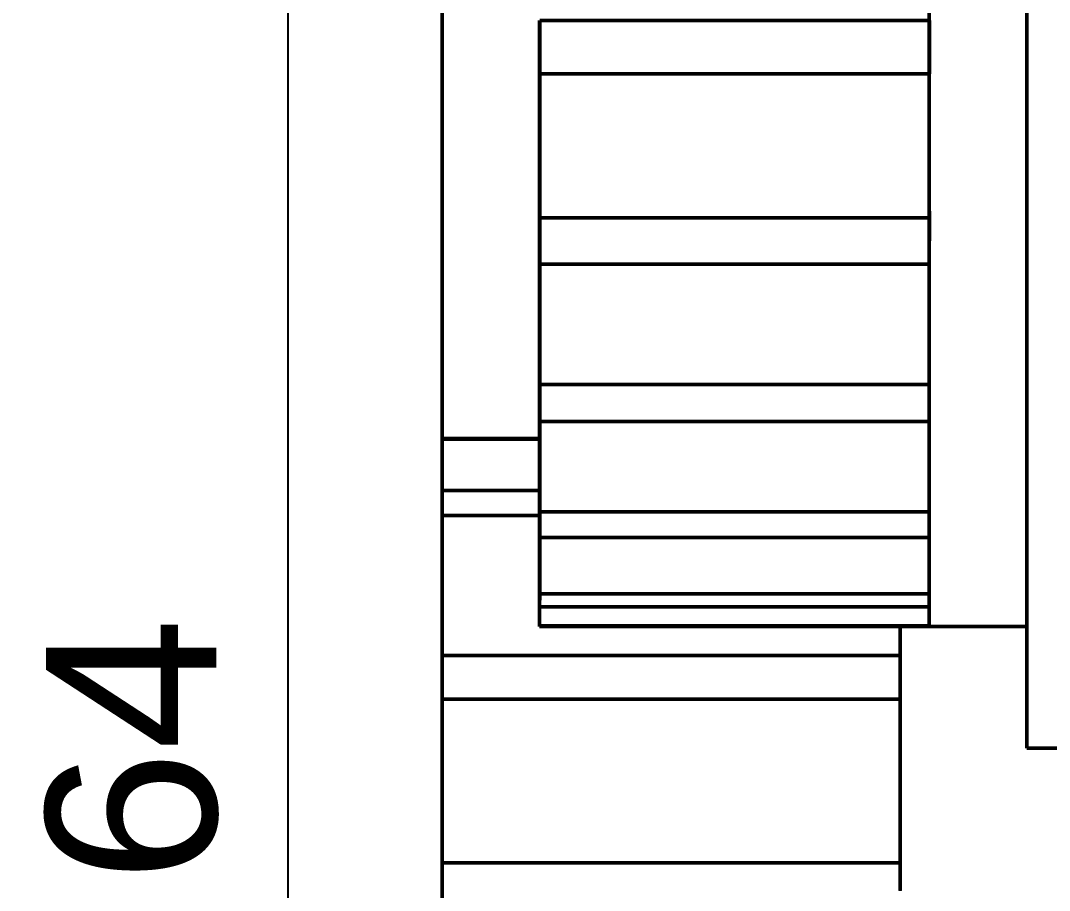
# Model space of a CAD drawing. Header units: millimetres. Extents: x 0 to 420, y 0 to 297.
# Drawn here: x 101.91 to 123.04, y 90.28 to 108.15 of the extents above; entities that cross this region are included whole.
import ezdxf

# ---------------------------------------------------------------- set-up
doc = ezdxf.new("R2010")
doc.units = ezdxf.units.MM
doc.header["$LTSCALE"] = 0.75
doc.layers.add('FD_Dimensions', color=7, linetype='Continuous', lineweight=25)
doc.layers.add('Visible', color=7, linetype='Continuous', lineweight=50)
doc.styles.get("Standard").update_dxf_attribs({"font": 'arial.ttf'})
doc.dimstyles.new('Dim-ISO-25', dxfattribs={"dimtxt": 3.5, "dimasz": 3.5, "dimexe": 2.1, "dimexo": 2.1, "dimgap": 1.4, "dimtad": 1, "dimzin": 12, "dimdsep": 46, "dimtxsty": 'Standard', "dimcen": 0, "dimazin": 3, "dimtp": 0.1, "dimtm": 0.1, "dimtfac": 0.714286, "dimtmove": 0, "dimatfit": 3, "dimfxl": 1, "dimtzin": 12, "dimarcsym": 0})

# ---------------------------------------------------------------- blocks, each defined once
blk = doc.blocks.new('*D27')
at = {"layer": 'Defpoints', "color": 0, "transparency": 16777216}
for p in [(110.57166, 135.406763), (107.397201, 44.123814), (110.57166, 44.123814)]:
    blk.add_point(p, dxfattribs=at)
at = {"layer": 'FD_Dimensions', "color": 0, "lineweight": -2, "transparency": 16777216}
for p, q in [((108.47166, 135.406763), (105.297201, 135.406763)), ((107.397201, 131.906763), (107.397201, 47.623814)), ((108.47166, 44.123814), (105.297201, 44.123814))]:
    blk.add_line(p, q, dxfattribs=at)
at = {"layer": 'FD_Dimensions', "color": 0, "transparency": 16777216}
for points in [[(106.813867, 131.906763), (107.980534, 131.906763), (107.397201, 135.406763)], [(106.813867, 47.623814), (107.980534, 47.623814), (107.397201, 44.123814)]]:
    blk.add_solid(points, dxfattribs=at)
at = {"layer": 'FD_Dimensions', "color": 0, "transparency": 16777216, "insert": (104.210195, 89.765289), "char_height": 3.5, "attachment_point": 5, "rotation": 90}
blk.add_mtext('45.64', dxfattribs=at)

msp = doc.modelspace()

# ---------------------------------------------------------------- linework, layer by layer
at = {"layer": 'Visible', "extrusion": (0, 2.966e-13, -1)}
for p, q in [((122.57, 140.207), (122.57, 93.207)), ((120.57, 137.707), (120.57, 95.707)), ((122.57, 137.707), (122.57, 95.707)), ((110.572, 135.407), (110.572, 44.124)), ((112.569, 107.051), (112.569, 108.147)), ((112.572, 107.051), (112.572, 108.147)), ((112.572, 108.147), (120.572, 108.147)), ((120.572, 107.051), (120.572, 108.147)), ((112.569, 107.734), (112.569, 107.345)), ((112.571, 107.734), (112.571, 107.345)), ((112.569, 107.63), (112.569, 107.457)), ((112.571, 107.63), (112.571, 107.457)), ((112.569, 107.109), (112.569, 107.345)), ((112.571, 107.109), (112.571, 107.345)), ((112.569, 107.109), (112.569, 105.997)), ((112.571, 107.109), (112.571, 105.997)), ((112.569, 107.051), (112.569, 107.051)), ((112.572, 107.051), (120.572, 107.051)), ((120.571, 105.997), (120.571, 107.051)), ((112.569, 105.997), (112.569, 105.792)), ((112.571, 105.997), (112.571, 105.792)), ((120.571, 105.997), (120.571, 105.792)), ((112.569, 104.451), (112.569, 104.206)), ((112.571, 104.451), (112.571, 104.206)), ((112.569, 104.24), (112.569, 104.002)), ((112.569, 104.009), (112.569, 104.206)), ((112.571, 104.24), (112.571, 104.002)), ((112.571, 104.009), (112.571, 104.206)), ((112.569, 103.143), (112.569, 104.095)), ((112.569, 104.009), (112.569, 102.877)), ((112.571, 103.143), (112.571, 104.095)), ((112.571, 104.009), (112.571, 102.877)), ((112.571, 104.095), (120.572, 104.095)), ((120.571, 103.143), (120.572, 104.095)), ((112.569, 103.143), (112.569, 103.143)), ((112.571, 103.143), (120.571, 103.143)), ((120.571, 102.877), (120.571, 103.143)), ((112.569, 102.877), (112.569, 102.612)), ((112.571, 102.877), (112.571, 102.612)), ((120.571, 102.877), (120.571, 102.612)), ((112.569, 101.823), (112.569, 101.475)), ((112.571, 101.823), (112.571, 101.475)), ((112.569, 101.546), (112.569, 101.694)), ((112.571, 101.546), (112.571, 101.694)), ((112.569, 101.546), (112.569, 100.449)), ((112.569, 101.475), (112.569, 101.184)), ((112.571, 101.546), (112.571, 100.449)), ((112.571, 101.475), (112.571, 101.184)), ((112.569, 99.916), (112.569, 100.675)), ((112.571, 99.916), (112.571, 100.675)), ((112.571, 100.675), (120.571, 100.675)), ((120.571, 99.916), (120.571, 100.675)), ((112.569, 100.449), (112.569, 100.138)), ((112.571, 100.449), (112.571, 100.138)), ((112.569, 99.916), (112.569, 99.916)), ((112.57, 99.983), (112.57, 99.474)), ((112.57, 99.843), (112.57, 99.935)), ((112.571, 99.983), (112.571, 99.474)), ((112.571, 99.843), (112.571, 99.935)), ((112.571, 99.916), (120.571, 99.916)), ((112.57, 99.843), (112.57, 98.837)), ((112.571, 99.843), (112.571, 98.837)), ((112.569, 99.565), (110.572, 99.565)), ((112.57, 99.552), (110.572, 99.552)), ((112.57, 99.474), (112.57, 99.464)), ((112.571, 99.474), (112.571, 99.145)), ((112.57, 99.022), (112.57, 98.417)), ((112.57, 99.022), (112.57, 98.337)), ((112.57, 98.985), (112.57, 99.017)), ((112.57, 98.985), (112.57, 99.017)), ((112.57, 98.985), (112.57, 98.121)), ((112.57, 98.985), (112.57, 98.121)), ((112.57, 98.837), (112.57, 98.5)), ((112.571, 98.837), (112.571, 98.495)), ((112.57, 98.5), (110.572, 98.5)), ((112.57, 98.337), (112.57, 97.986)), ((112.57, 98.121), (112.57, 97.766)), ((112.57, 98.121), (112.57, 97.766)), ((112.571, 97.53), (112.571, 98.058)), ((112.571, 98.058), (120.571, 98.058)), ((120.571, 97.53), (120.571, 98.058)), ((112.57, 97.981), (110.572, 97.981)), ((112.571, 97.53), (120.571, 97.53)), ((112.57, 96.106), (112.571, 96.377)), ((112.571, 96.377), (120.571, 96.377)), ((120.57, 96.106), (120.571, 96.377)), ((112.57, 96.106), (120.57, 96.106)), ((112.57, 95.707), (112.57, 95.716)), ((112.57, 95.716), (120.57, 95.716)), ((112.57, 95.707), (120.57, 95.707)), ((119.97, 95.631), (119.97, 95.707)), ((120.57, 95.707), (120.57, 95.716)), ((122.57, 95.707), (120.57, 95.707)), ((119.97, 95.109), (119.97, 95.631)), ((119.97, 95.109), (110.572, 95.109)), ((119.97, 95.108), (110.572, 95.108)), ((119.97, 95.108), (119.97, 94.209)), ((119.97, 94.209), (110.572, 94.209)), ((158.57, 93.207), (122.57, 93.207)), ((119.97, 92.582), (119.97, 92.858)), ((119.97, 91.576), (119.97, 92.582)), ((119.97, 91.576), (119.97, 91.38)), ((119.97, 90.851), (119.97, 91.38)), ((119.97, 90.851), (110.572, 90.851))]:
    msp.add_line(p, q, dxfattribs=at)
msp.add_arc((-119.947, 95.108), 0.0231, 178.5911, 180.18, dxfattribs=at)
at = {"layer": 'Visible'}
for points in [[(112.569, 107.457), (112.569, 107.454), (112.569, 107.449), (112.569, 107.441), (112.569, 107.43), (112.569, 107.419), (112.569, 107.407), (112.569, 107.397), (112.569, 107.386), (112.569, 107.375), (112.569, 107.365), (112.569, 107.355), (112.569, 107.345), (112.569, 107.335), (112.569, 107.326), (112.569, 107.317), (112.569, 107.308), (112.569, 107.299), (112.569, 107.291), (112.569, 107.283), (112.569, 107.275), (112.569, 107.267), (112.569, 107.259), (112.569, 107.251), (112.569, 107.244), (112.569, 107.236), (112.569, 107.229), (112.569, 107.222), (112.569, 107.216), (112.569, 107.209), (112.569, 107.203), (112.569, 107.196), (112.569, 107.19), (112.569, 107.184), (112.569, 107.178), (112.569, 107.173), (112.569, 107.167), (112.569, 107.161), (112.569, 107.156), (112.569, 107.151), (112.569, 107.146), (112.569, 107.141), (112.569, 107.136), (112.569, 107.132), (112.569, 107.127), (112.569, 107.123), (112.569, 107.119), (112.569, 107.114), (112.569, 107.11), (112.569, 107.107), (112.569, 107.103), (112.569, 107.099), (112.569, 107.096), (112.569, 107.092), (112.569, 107.089), (112.569, 107.086), (112.569, 107.083), (112.569, 107.08), (112.569, 107.077), (112.569, 107.075), (112.569, 107.072), (112.569, 107.07), (112.569, 107.067), (112.569, 107.065), (112.569, 107.063), (112.569, 107.061), (112.569, 107.059), (112.569, 107.058), (112.569, 107.056), (112.569, 107.054), (112.569, 107.053), (112.569, 107.052), (112.569, 107.051), (112.569, 107.051), (112.569, 107.051)], [(112.571, 107.457), (112.571, 107.454), (112.571, 107.449), (112.571, 107.441), (112.571, 107.43), (112.571, 107.419), (112.571, 107.407), (112.571, 107.397), (112.571, 107.386), (112.571, 107.375), (112.571, 107.365), (112.571, 107.355), (112.571, 107.345), (112.571, 107.335), (112.571, 107.326), (112.571, 107.317), (112.571, 107.308), (112.571, 107.299), (112.571, 107.291), (112.571, 107.283), (112.571, 107.275), (112.571, 107.267), (112.571, 107.259), (112.572, 107.251), (112.572, 107.244), (112.572, 107.236), (112.572, 107.229), (112.572, 107.222), (112.572, 107.216), (112.572, 107.209), (112.572, 107.203), (112.572, 107.196), (112.572, 107.19), (112.572, 107.184), (112.572, 107.178), (112.572, 107.173), (112.572, 107.167), (112.572, 107.161), (112.572, 107.156), (112.572, 107.151), (112.572, 107.146), (112.572, 107.141), (112.572, 107.136), (112.572, 107.132), (112.572, 107.127), (112.572, 107.123), (112.572, 107.119), (112.572, 107.114), (112.572, 107.11), (112.572, 107.107), (112.572, 107.103), (112.572, 107.099), (112.572, 107.096), (112.572, 107.092), (112.572, 107.089), (112.572, 107.086), (112.572, 107.083), (112.572, 107.08), (112.572, 107.077), (112.572, 107.075), (112.572, 107.072), (112.572, 107.07), (112.572, 107.067), (112.572, 107.065), (112.572, 107.063), (112.572, 107.061), (112.572, 107.059), (112.572, 107.058), (112.572, 107.056), (112.572, 107.054), (112.572, 107.053), (112.572, 107.052), (112.572, 107.051), (112.572, 107.051), (112.572, 107.051)], [(112.569, 105.792), (112.569, 105.789), (112.569, 105.782), (112.569, 105.772), (112.569, 105.757), (112.569, 105.738), (112.569, 105.718), (112.569, 105.699), (112.569, 105.679), (112.569, 105.658), (112.569, 105.638), (112.569, 105.617), (112.569, 105.597), (112.569, 105.576), (112.569, 105.555), (112.569, 105.533), (112.569, 105.511), (112.569, 105.489), (112.569, 105.467), (112.569, 105.445), (112.569, 105.423), (112.569, 105.401), (112.569, 105.378), (112.569, 105.355), (112.569, 105.332), (112.569, 105.309), (112.569, 105.286), (112.569, 105.262), (112.569, 105.239), (112.569, 105.215), (112.569, 105.192), (112.569, 105.168), (112.569, 105.144), (112.569, 105.12), (112.569, 105.095), (112.569, 105.071), (112.569, 105.046), (112.569, 105.022), (112.569, 104.997), (112.569, 104.972), (112.569, 104.947), (112.569, 104.922), (112.569, 104.897), (112.569, 104.872), (112.569, 104.846), (112.569, 104.821), (112.569, 104.795), (112.569, 104.769), (112.569, 104.744), (112.569, 104.718), (112.569, 104.692), (112.569, 104.665), (112.569, 104.639), (112.569, 104.613), (112.569, 104.586), (112.569, 104.56), (112.569, 104.533), (112.569, 104.507), (112.569, 104.48), (112.569, 104.453), (112.569, 104.426), (112.569, 104.399), (112.569, 104.372), (112.569, 104.344), (112.569, 104.317), (112.569, 104.289), (112.569, 104.262), (112.569, 104.234), (112.569, 104.207), (112.569, 104.179), (112.569, 104.151), (112.569, 104.129), (112.569, 104.112), (112.569, 104.1), (112.569, 104.095)], [(112.571, 105.792), (112.571, 105.789), (112.571, 105.782), (112.571, 105.772), (112.571, 105.757), (112.571, 105.738), (112.571, 105.718), (112.571, 105.699), (112.571, 105.679), (112.571, 105.658), (112.571, 105.638), (112.571, 105.617), (112.571, 105.597), (112.571, 105.576), (112.571, 105.555), (112.571, 105.533), (112.571, 105.511), (112.571, 105.489), (112.571, 105.467), (112.571, 105.445), (112.571, 105.423), (112.571, 105.401), (112.571, 105.378), (112.571, 105.355), (112.571, 105.332), (112.571, 105.309), (112.571, 105.286), (112.571, 105.262), (112.571, 105.239), (112.571, 105.215), (112.571, 105.192), (112.571, 105.168), (112.571, 105.144), (112.571, 105.12), (112.571, 105.095), (112.571, 105.071), (112.571, 105.046), (112.571, 105.022), (112.571, 104.997), (112.571, 104.972), (112.571, 104.947), (112.571, 104.922), (112.571, 104.897), (112.571, 104.872), (112.571, 104.846), (112.571, 104.821), (112.571, 104.795), (112.571, 104.769), (112.571, 104.744), (112.571, 104.718), (112.571, 104.692), (112.571, 104.665), (112.571, 104.639), (112.571, 104.613), (112.571, 104.586), (112.571, 104.56), (112.571, 104.533), (112.571, 104.507), (112.571, 104.48), (112.571, 104.453), (112.571, 104.426), (112.571, 104.399), (112.571, 104.372), (112.571, 104.344), (112.571, 104.317), (112.571, 104.289), (112.571, 104.262), (112.571, 104.234), (112.571, 104.207), (112.571, 104.179), (112.571, 104.151), (112.571, 104.129), (112.571, 104.112), (112.571, 104.1), (112.571, 104.095)], [(120.571, 105.792), (120.571, 105.789), (120.571, 105.782), (120.571, 105.772), (120.571, 105.757), (120.571, 105.738), (120.571, 105.718), (120.571, 105.699), (120.571, 105.679), (120.571, 105.658), (120.571, 105.638), (120.571, 105.617), (120.571, 105.597), (120.571, 105.576), (120.571, 105.555), (120.571, 105.533), (120.571, 105.511), (120.571, 105.489), (120.571, 105.467), (120.571, 105.445), (120.571, 105.423), (120.571, 105.401), (120.571, 105.378), (120.571, 105.355), (120.571, 105.332), (120.571, 105.309), (120.571, 105.286), (120.571, 105.262), (120.571, 105.239), (120.571, 105.215), (120.571, 105.192), (120.571, 105.168), (120.571, 105.144), (120.571, 105.12), (120.571, 105.095), (120.571, 105.071), (120.571, 105.046), (120.571, 105.022), (120.571, 104.997), (120.571, 104.972), (120.571, 104.947), (120.571, 104.922), (120.571, 104.897), (120.571, 104.872), (120.571, 104.846), (120.571, 104.821), (120.571, 104.795), (120.571, 104.769), (120.571, 104.744), (120.571, 104.718), (120.571, 104.692), (120.571, 104.665), (120.571, 104.639), (120.571, 104.613), (120.571, 104.586), (120.571, 104.56), (120.571, 104.533), (120.571, 104.507), (120.571, 104.48), (120.571, 104.453), (120.571, 104.426), (120.571, 104.399), (120.571, 104.372), (120.571, 104.344), (120.571, 104.317), (120.571, 104.289), (120.571, 104.262), (120.571, 104.234), (120.572, 104.207), (120.572, 104.179), (120.572, 104.151), (120.572, 104.129), (120.572, 104.112), (120.572, 104.1), (120.572, 104.095)], [(112.569, 104.002), (112.569, 103.998), (112.569, 103.99), (112.569, 103.979), (112.569, 103.965), (112.569, 103.947), (112.569, 103.93), (112.569, 103.913), (112.569, 103.897), (112.569, 103.881), (112.569, 103.864), (112.569, 103.848), (112.569, 103.833), (112.569, 103.817), (112.569, 103.802), (112.569, 103.786), (112.569, 103.771), (112.569, 103.757), (112.569, 103.742), (112.569, 103.728), (112.569, 103.713), (112.569, 103.699), (112.569, 103.685), (112.569, 103.671), (112.569, 103.658), (112.569, 103.644), (112.569, 103.631), (112.569, 103.617), (112.569, 103.604), (112.569, 103.591), (112.569, 103.578), (112.569, 103.566), (112.569, 103.553), (112.569, 103.541), (112.569, 103.528), (112.569, 103.516), (112.569, 103.504), (112.569, 103.492), (112.569, 103.48), (112.569, 103.468), (112.569, 103.457), (112.569, 103.445), (112.569, 103.434), (112.569, 103.423), (112.569, 103.411), (112.569, 103.4), (112.569, 103.389), (112.569, 103.379), (112.569, 103.368), (112.569, 103.357), (112.569, 103.347), (112.569, 103.337), (112.569, 103.326), (112.569, 103.316), (112.569, 103.306), (112.569, 103.296), (112.569, 103.286), (112.569, 103.277), (112.569, 103.267), (112.569, 103.257), (112.569, 103.248), (112.569, 103.239), (112.569, 103.23), (112.569, 103.22), (112.569, 103.211), (112.569, 103.203), (112.569, 103.194), (112.569, 103.185), (112.569, 103.176), (112.569, 103.168), (112.569, 103.16), (112.569, 103.153), (112.569, 103.148), (112.569, 103.145), (112.569, 103.143)], [(112.571, 104.002), (112.571, 103.998), (112.571, 103.99), (112.571, 103.979), (112.571, 103.965), (112.571, 103.947), (112.571, 103.93), (112.571, 103.913), (112.571, 103.897), (112.571, 103.881), (112.571, 103.864), (112.571, 103.848), (112.571, 103.833), (112.571, 103.817), (112.571, 103.802), (112.571, 103.786), (112.571, 103.771), (112.571, 103.757), (112.571, 103.742), (112.571, 103.728), (112.571, 103.713), (112.571, 103.699), (112.571, 103.685), (112.571, 103.671), (112.571, 103.658), (112.571, 103.644), (112.571, 103.631), (112.571, 103.617), (112.571, 103.604), (112.571, 103.591), (112.571, 103.578), (112.571, 103.566), (112.571, 103.553), (112.571, 103.541), (112.571, 103.528), (112.571, 103.516), (112.571, 103.504), (112.571, 103.492), (112.571, 103.48), (112.571, 103.468), (112.571, 103.457), (112.571, 103.445), (112.571, 103.434), (112.571, 103.423), (112.571, 103.411), (112.571, 103.4), (112.571, 103.389), (112.571, 103.379), (112.571, 103.368), (112.571, 103.357), (112.571, 103.347), (112.571, 103.337), (112.571, 103.326), (112.571, 103.316), (112.571, 103.306), (112.571, 103.296), (112.571, 103.286), (112.571, 103.277), (112.571, 103.267), (112.571, 103.257), (112.571, 103.248), (112.571, 103.239), (112.571, 103.23), (112.571, 103.22), (112.571, 103.211), (112.571, 103.203), (112.571, 103.194), (112.571, 103.185), (112.571, 103.176), (112.571, 103.168), (112.571, 103.16), (112.571, 103.153), (112.571, 103.148), (112.571, 103.145), (112.571, 103.143)], [(112.569, 102.612), (112.569, 102.607), (112.569, 102.599), (112.569, 102.585), (112.569, 102.567), (112.569, 102.544), (112.569, 102.52), (112.569, 102.495), (112.569, 102.471), (112.569, 102.447), (112.569, 102.422), (112.569, 102.397), (112.569, 102.373), (112.569, 102.347), (112.569, 102.322), (112.569, 102.297), (112.569, 102.271), (112.569, 102.245), (112.569, 102.219), (112.569, 102.193), (112.569, 102.167), (112.569, 102.141), (112.569, 102.114), (112.569, 102.088), (112.569, 102.061), (112.569, 102.035), (112.569, 102.008), (112.569, 101.981), (112.569, 101.954), (112.569, 101.926), (112.569, 101.899), (112.569, 101.872), (112.569, 101.844), (112.569, 101.816), (112.569, 101.789), (112.569, 101.761), (112.569, 101.733), (112.569, 101.705), (112.569, 101.677), (112.569, 101.649), (112.569, 101.621), (112.569, 101.592), (112.569, 101.564), (112.569, 101.535), (112.569, 101.507), (112.569, 101.478), (112.569, 101.449), (112.569, 101.42), (112.569, 101.391), (112.569, 101.362), (112.569, 101.333), (112.569, 101.304), (112.569, 101.275), (112.569, 101.246), (112.569, 101.216), (112.569, 101.187), (112.569, 101.157), (112.569, 101.127), (112.569, 101.098), (112.569, 101.068), (112.569, 101.038), (112.569, 101.008), (112.569, 100.978), (112.569, 100.948), (112.569, 100.918), (112.569, 100.888), (112.569, 100.858), (112.569, 100.827), (112.569, 100.797), (112.569, 100.766), (112.569, 100.736), (112.569, 100.711), (112.569, 100.693), (112.569, 100.681), (112.569, 100.675)], [(112.571, 102.612), (112.571, 102.607), (112.571, 102.599), (112.571, 102.585), (112.571, 102.567), (112.571, 102.544), (112.571, 102.52), (112.571, 102.495), (112.571, 102.471), (112.571, 102.447), (112.571, 102.422), (112.571, 102.397), (112.571, 102.373), (112.571, 102.347), (112.571, 102.322), (112.571, 102.297), (112.571, 102.271), (112.571, 102.245), (112.571, 102.219), (112.571, 102.193), (112.571, 102.167), (112.571, 102.141), (112.571, 102.114), (112.571, 102.088), (112.571, 102.061), (112.571, 102.035), (112.571, 102.008), (112.571, 101.981), (112.571, 101.954), (112.571, 101.926), (112.571, 101.899), (112.571, 101.872), (112.571, 101.844), (112.571, 101.816), (112.571, 101.789), (112.571, 101.761), (112.571, 101.733), (112.571, 101.705), (112.571, 101.677), (112.571, 101.649), (112.571, 101.621), (112.571, 101.592), (112.571, 101.564), (112.571, 101.535), (112.571, 101.507), (112.571, 101.478), (112.571, 101.449), (112.571, 101.42), (112.571, 101.391), (112.571, 101.362), (112.571, 101.333), (112.571, 101.304), (112.571, 101.275), (112.571, 101.246), (112.571, 101.216), (112.571, 101.187), (112.571, 101.157), (112.571, 101.127), (112.571, 101.098), (112.571, 101.068), (112.571, 101.038), (112.571, 101.008), (112.571, 100.978), (112.571, 100.948), (112.571, 100.918), (112.571, 100.888), (112.571, 100.858), (112.571, 100.827), (112.571, 100.797), (112.571, 100.766), (112.571, 100.736), (112.571, 100.711), (112.571, 100.693), (112.571, 100.681), (112.571, 100.675)], [(120.571, 102.612), (120.571, 102.607), (120.571, 102.599), (120.571, 102.585), (120.571, 102.567), (120.571, 102.544), (120.571, 102.52), (120.571, 102.495), (120.571, 102.471), (120.571, 102.447), (120.571, 102.422), (120.571, 102.397), (120.571, 102.373), (120.571, 102.347), (120.571, 102.322), (120.571, 102.297), (120.571, 102.271), (120.571, 102.245), (120.571, 102.219), (120.571, 102.193), (120.571, 102.167), (120.571, 102.141), (120.571, 102.114), (120.571, 102.088), (120.571, 102.061), (120.571, 102.035), (120.571, 102.008), (120.571, 101.981), (120.571, 101.954), (120.571, 101.926), (120.571, 101.899), (120.571, 101.872), (120.571, 101.844), (120.571, 101.816), (120.571, 101.789), (120.571, 101.761), (120.571, 101.733), (120.571, 101.705), (120.571, 101.677), (120.571, 101.649), (120.571, 101.621), (120.571, 101.592), (120.571, 101.564), (120.571, 101.535), (120.571, 101.507), (120.571, 101.478), (120.571, 101.449), (120.571, 101.42), (120.571, 101.391), (120.571, 101.362), (120.571, 101.333), (120.571, 101.304), (120.571, 101.275), (120.571, 101.246), (120.571, 101.216), (120.571, 101.187), (120.571, 101.157), (120.571, 101.127), (120.571, 101.098), (120.571, 101.068), (120.571, 101.038), (120.571, 101.008), (120.571, 100.978), (120.571, 100.948), (120.571, 100.918), (120.571, 100.888), (120.571, 100.858), (120.571, 100.827), (120.571, 100.797), (120.571, 100.766), (120.571, 100.736), (120.571, 100.711), (120.571, 100.693), (120.571, 100.681), (120.571, 100.675)], [(112.571, 101.184), (112.571, 101.179), (112.571, 101.17), (112.571, 101.156), (112.571, 101.138), (112.571, 101.115), (112.571, 101.094), (112.571, 101.072), (112.571, 101.05), (112.571, 101.029), (112.571, 101.008), (112.571, 100.987), (112.571, 100.966), (112.571, 100.945), (112.571, 100.924), (112.571, 100.904), (112.571, 100.884), (112.571, 100.863), (112.571, 100.843), (112.571, 100.824), (112.571, 100.804), (112.571, 100.784), (112.571, 100.765), (112.571, 100.745), (112.571, 100.726), (112.571, 100.707), (112.571, 100.688), (112.571, 100.669), (112.571, 100.65), (112.571, 100.631), (112.571, 100.613), (112.571, 100.594), (112.571, 100.576), (112.571, 100.557), (112.571, 100.539), (112.571, 100.521), (112.571, 100.503), (112.571, 100.485), (112.571, 100.467), (112.571, 100.45), (112.571, 100.432), (112.571, 100.414), (112.571, 100.397), (112.571, 100.38), (112.571, 100.362), (112.571, 100.345), (112.571, 100.328), (112.571, 100.311), (112.571, 100.294), (112.571, 100.278), (112.571, 100.261), (112.571, 100.244), (112.571, 100.228), (112.571, 100.211), (112.571, 100.195), (112.571, 100.179), (112.571, 100.163), (112.571, 100.147), (112.571, 100.131), (112.571, 100.115), (112.571, 100.099), (112.571, 100.083), (112.571, 100.067), (112.571, 100.052), (112.571, 100.036), (112.571, 100.021), (112.571, 100.006), (112.571, 99.991), (112.571, 99.975), (112.571, 99.96), (112.571, 99.945), (112.571, 99.933), (112.571, 99.925), (112.571, 99.919), (112.571, 99.916)], [(112.571, 99.145), (112.571, 99.139), (112.571, 99.128), (112.571, 99.112), (112.571, 99.091), (112.571, 99.066), (112.571, 99.04), (112.571, 99.014), (112.571, 98.989), (112.571, 98.964), (112.571, 98.938), (112.571, 98.913), (112.571, 98.888), (112.571, 98.863), (112.571, 98.838), (112.571, 98.814), (112.571, 98.789), (112.571, 98.765), (112.571, 98.74), (112.571, 98.716), (112.571, 98.692), (112.571, 98.667), (112.571, 98.643), (112.571, 98.619), (112.571, 98.595), (112.571, 98.572), (112.571, 98.548), (112.571, 98.524), (112.571, 98.501), (112.571, 98.477), (112.571, 98.454), (112.571, 98.43), (112.571, 98.407), (112.571, 98.384), (112.571, 98.361), (112.571, 98.338), (112.571, 98.315), (112.571, 98.292), (112.571, 98.269), (112.571, 98.246), (112.571, 98.223), (112.571, 98.201), (112.571, 98.178), (112.571, 98.155), (112.571, 98.133), (112.571, 98.111), (112.571, 98.088), (112.571, 98.066), (112.571, 98.044), (112.571, 98.022), (112.571, 98), (112.571, 97.978), (112.571, 97.956), (112.571, 97.934), (112.571, 97.912), (112.571, 97.89), (112.571, 97.869), (112.571, 97.847), (112.571, 97.825), (112.571, 97.804), (112.571, 97.783), (112.571, 97.761), (112.571, 97.74), (112.571, 97.719), (112.571, 97.697), (112.571, 97.676), (112.571, 97.655), (112.571, 97.634), (112.571, 97.613), (112.571, 97.592), (112.571, 97.572), (112.571, 97.555), (112.571, 97.543), (112.571, 97.534), (112.571, 97.53)], [(112.57, 97.986), (112.57, 97.98), (112.57, 97.969), (112.57, 97.951), (112.57, 97.929), (112.57, 97.9), (112.57, 97.872), (112.57, 97.844), (112.57, 97.816), (112.57, 97.788), (112.57, 97.76), (112.57, 97.732), (112.57, 97.704), (112.57, 97.676), (112.57, 97.648), (112.57, 97.621), (112.57, 97.593), (112.57, 97.565), (112.57, 97.538), (112.57, 97.51), (112.57, 97.483), (112.57, 97.455), (112.57, 97.428), (112.57, 97.401), (112.57, 97.373), (112.57, 97.346), (112.57, 97.319), (112.57, 97.292), (112.57, 97.264), (112.57, 97.237), (112.57, 97.21), (112.57, 97.183), (112.57, 97.156), (112.57, 97.129), (112.57, 97.102), (112.57, 97.075), (112.57, 97.048), (112.57, 97.022), (112.57, 96.995), (112.57, 96.968), (112.57, 96.941), (112.57, 96.915), (112.57, 96.888), (112.57, 96.861), (112.57, 96.835), (112.57, 96.808), (112.57, 96.782), (112.57, 96.755), (112.57, 96.729), (112.57, 96.703), (112.57, 96.676), (112.57, 96.65), (112.57, 96.624), (112.57, 96.598), (112.57, 96.571), (112.57, 96.545), (112.57, 96.519), (112.57, 96.493), (112.57, 96.467), (112.57, 96.441), (112.57, 96.415), (112.57, 96.389), (112.57, 96.363), (112.57, 96.337), (112.57, 96.312), (112.57, 96.286), (112.57, 96.26), (112.57, 96.234), (112.57, 96.209), (112.57, 96.183), (112.57, 96.157), (112.57, 96.137), (112.57, 96.122), (112.57, 96.112), (112.57, 96.106)], [(112.57, 97.766), (112.57, 97.76), (112.57, 97.748), (112.57, 97.731), (112.57, 97.707), (112.57, 97.678), (112.57, 97.649), (112.57, 97.619), (112.57, 97.59), (112.57, 97.561), (112.57, 97.532), (112.57, 97.502), (112.57, 97.473), (112.57, 97.444), (112.57, 97.414), (112.57, 97.385), (112.57, 97.355), (112.57, 97.326), (112.57, 97.297), (112.57, 97.267), (112.57, 97.238), (112.57, 97.209), (112.57, 97.179), (112.57, 97.15), (112.57, 97.12), (112.57, 97.091), (112.57, 97.062), (112.57, 97.032), (112.57, 97.003), (112.57, 96.974), (112.57, 96.944), (112.57, 96.915), (112.57, 96.885), (112.57, 96.856), (112.57, 96.827), (112.57, 96.797), (112.57, 96.768), (112.57, 96.739), (112.57, 96.709), (112.57, 96.68), (112.57, 96.651), (112.57, 96.621), (112.57, 96.592), (112.57, 96.563), (112.57, 96.533), (112.57, 96.504), (112.57, 96.475), (112.57, 96.445), (112.57, 96.416), (112.57, 96.387), (112.57, 96.358), (112.57, 96.328), (112.57, 96.299), (112.57, 96.27), (112.57, 96.24), (112.57, 96.211), (112.57, 96.182), (112.57, 96.153), (112.57, 96.124), (112.57, 96.094), (112.57, 96.065), (112.57, 96.036), (112.57, 96.007), (112.57, 95.978), (112.57, 95.948), (112.57, 95.919), (112.57, 95.89), (112.57, 95.861), (112.57, 95.832), (112.57, 95.803), (112.57, 95.774), (112.57, 95.75), (112.57, 95.733), (112.57, 95.721), (112.57, 95.716)], [(119.97, 92.858), (119.97, 92.86), (119.97, 92.864), (119.97, 92.87), (119.97, 92.879), (119.97, 92.891), (119.97, 92.904), (119.97, 92.917), (119.97, 92.93), (119.97, 92.944), (119.97, 92.958), (119.97, 92.972), (119.97, 92.986), (119.97, 93.001), (119.97, 93.016), (119.97, 93.032), (119.97, 93.047), (119.97, 93.063), (119.97, 93.079), (119.97, 93.096), (119.97, 93.112), (119.97, 93.129), (119.97, 93.146), (119.97, 93.163), (119.97, 93.181), (119.97, 93.198), (119.97, 93.216), (119.97, 93.234), (119.97, 93.252), (119.97, 93.271), (119.97, 93.289), (119.97, 93.308), (119.97, 93.327), (119.97, 93.346), (119.97, 93.365), (119.97, 93.385), (119.97, 93.404), (119.97, 93.424), (119.97, 93.444), (119.97, 93.464), (119.97, 93.484), (119.97, 93.505), (119.97, 93.525), (119.97, 93.546), (119.97, 93.567), (119.97, 93.588), (119.97, 93.609), (119.97, 93.63), (119.97, 93.652), (119.97, 93.673), (119.97, 93.695), (119.97, 93.717), (119.97, 93.739), (119.97, 93.761), (119.97, 93.784), (119.97, 93.806), (119.97, 93.829), (119.97, 93.852), (119.97, 93.874), (119.97, 93.898), (119.97, 93.921), (119.97, 93.944), (119.97, 93.967), (119.97, 93.991), (119.97, 94.015), (119.97, 94.038), (119.97, 94.062), (119.97, 94.086), (119.97, 94.111), (119.97, 94.135), (119.97, 94.159), (119.97, 94.179), (119.97, 94.194), (119.97, 94.204), (119.97, 94.209)]]:
    msp.add_open_spline(points, degree=5, dxfattribs=at)
at = {"layer": 'Visible', "extrusion": (6.39963e-11, -7.1e-15, -1)}
msp.add_open_spline([(112.569, 101.184), (112.569, 101.179), (112.569, 101.17), (112.569, 101.156), (112.569, 101.138), (112.569, 101.115), (112.569, 101.094), (112.569, 101.072), (112.569, 101.05), (112.569, 101.029), (112.569, 101.008), (112.569, 100.987), (112.569, 100.966), (112.569, 100.945), (112.569, 100.924), (112.569, 100.904), (112.569, 100.884), (112.569, 100.863), (112.569, 100.843), (112.569, 100.824), (112.569, 100.804), (112.569, 100.784), (112.569, 100.765), (112.569, 100.745), (112.569, 100.726), (112.569, 100.707), (112.569, 100.688), (112.569, 100.669), (112.569, 100.65), (112.569, 100.631), (112.569, 100.613), (112.569, 100.594), (112.569, 100.576), (112.569, 100.557), (112.569, 100.539), (112.569, 100.521), (112.569, 100.503), (112.569, 100.485), (112.569, 100.467), (112.569, 100.45), (112.569, 100.432), (112.569, 100.414), (112.569, 100.397), (112.569, 100.38), (112.569, 100.362), (112.569, 100.345), (112.569, 100.328), (112.569, 100.311), (112.569, 100.294), (112.569, 100.278), (112.569, 100.261), (112.569, 100.244), (112.569, 100.228), (112.569, 100.211), (112.569, 100.195), (112.569, 100.179), (112.569, 100.163), (112.569, 100.147), (112.569, 100.131), (112.569, 100.115), (112.569, 100.099), (112.569, 100.083), (112.569, 100.067), (112.569, 100.052), (112.569, 100.036), (112.569, 100.021), (112.569, 100.006), (112.569, 99.991), (112.569, 99.975), (112.569, 99.96), (112.569, 99.945), (112.569, 99.933), (112.569, 99.925), (112.569, 99.919), (112.569, 99.916)], degree=5, dxfattribs=at)
at = {"layer": 'Visible'}
for points, knots in [([(112.569, 100.138), (112.569, 100.133), (112.569, 100.123), (112.569, 100.107), (112.569, 100.086), (112.569, 100.059), (112.569, 100.032), (112.569, 100.005), (112.569, 99.978), (112.569, 99.95), (112.569, 99.923), (112.569, 99.895), (112.569, 99.867), (112.569, 99.839), (112.569, 99.811), (112.569, 99.783), (112.569, 99.755), (112.569, 99.726), (112.569, 99.698), (112.569, 99.669), (112.569, 99.64), (112.569, 99.614), (112.569, 99.593), (112.569, 99.578), (112.569, 99.569), (112.569, 99.565)], [0, 0, 0, 0, 0, 0, 0.0142857, 0.0285714, 0.0428571, 0.0571429, 0.0714286, 0.0857143, 0.1, 0.1142857, 0.1285714, 0.1428571, 0.1571429, 0.1714286, 0.1857143, 0.2, 0.2142857, 0.2285714, 0.2428571, 0.2571429, 0.2714286, 0.2857143, 0.2943293, 0.2943293, 0.2943293, 0.2943293, 0.2943293, 0.2943293]), ([(120.571, 99.916), (120.571, 99.912), (120.571, 99.902), (120.571, 99.887), (120.571, 99.866), (120.571, 99.839), (120.571, 99.811), (120.571, 99.783), (120.571, 99.755), (120.571, 99.726), (120.571, 99.698), (120.571, 99.669), (120.571, 99.64), (120.571, 99.612), (120.571, 99.583), (120.571, 99.554), (120.571, 99.525), (120.571, 99.496), (120.571, 99.466), (120.571, 99.437), (120.571, 99.408), (120.571, 99.378), (120.571, 99.349), (120.571, 99.319), (120.571, 99.29), (120.571, 99.26), (120.571, 99.23), (120.571, 99.2), (120.571, 99.171), (120.571, 99.141), (120.571, 99.111), (120.571, 99.081), (120.571, 99.05), (120.571, 99.02), (120.571, 98.99), (120.571, 98.96), (120.571, 98.929), (120.571, 98.899), (120.571, 98.868), (120.571, 98.838), (120.571, 98.807), (120.571, 98.777), (120.571, 98.746), (120.571, 98.715), (120.571, 98.684), (120.571, 98.653), (120.571, 98.623), (120.571, 98.592), (120.571, 98.561), (120.571, 98.53), (120.571, 98.498), (120.571, 98.467), (120.571, 98.436), (120.571, 98.405), (120.571, 98.374), (120.571, 98.342), (120.571, 98.311), (120.571, 98.28), (120.571, 98.248), (120.571, 98.217), (120.571, 98.185), (120.571, 98.153), (120.571, 98.122), (120.571, 98.097), (120.571, 98.077), (120.571, 98.065), (120.571, 98.058)], [0.1178457, 0.1178457, 0.1178457, 0.1178457, 0.1178457, 0.1178457, 0.1285714, 0.1428571, 0.1571429, 0.1714286, 0.1857143, 0.2, 0.2142857, 0.2285714, 0.2428571, 0.2571429, 0.2714286, 0.2857143, 0.3, 0.3142857, 0.3285714, 0.3428571, 0.3571429, 0.3714286, 0.3857143, 0.4, 0.4142857, 0.4285714, 0.4428571, 0.4571429, 0.4714286, 0.4857143, 0.5, 0.5142857, 0.5285714, 0.5428571, 0.5571429, 0.5714286, 0.5857143, 0.6, 0.6142857, 0.6285714, 0.6428571, 0.6571429, 0.6714286, 0.6857143, 0.7, 0.7142857, 0.7285714, 0.7428571, 0.7571429, 0.7714286, 0.7857143, 0.8, 0.8142857, 0.8285714, 0.8428571, 0.8571429, 0.8714286, 0.8857143, 0.9, 0.9142857, 0.9285714, 0.9428571, 0.9571429, 0.9714286, 0.9857143, 1, 1, 1, 1, 1, 1])]:
    msp.add_open_spline(points, degree=5, knots=knots, dxfattribs=at)
at = {"layer": 'Visible', "extrusion": (1.0492e-10, 1.7e-15, -1)}
msp.add_open_spline([(112.571, 100.138), (112.571, 100.133), (112.571, 100.123), (112.571, 100.107), (112.571, 100.086), (112.571, 100.059), (112.571, 100.032), (112.571, 100.005), (112.571, 99.978), (112.571, 99.95), (112.571, 99.923), (112.571, 99.895), (112.571, 99.867), (112.571, 99.839), (112.571, 99.811), (112.571, 99.783), (112.571, 99.755), (112.571, 99.726), (112.571, 99.698), (112.571, 99.669), (112.571, 99.64), (112.571, 99.612), (112.571, 99.583), (112.571, 99.554), (112.571, 99.525), (112.571, 99.496), (112.571, 99.466), (112.571, 99.437), (112.571, 99.408), (112.571, 99.378), (112.571, 99.349), (112.571, 99.319), (112.571, 99.29), (112.571, 99.26), (112.571, 99.23), (112.571, 99.2), (112.571, 99.171), (112.571, 99.141), (112.571, 99.111), (112.571, 99.081), (112.571, 99.05), (112.571, 99.02), (112.571, 98.99), (112.571, 98.96), (112.571, 98.929), (112.571, 98.899), (112.571, 98.868), (112.571, 98.838), (112.571, 98.807), (112.571, 98.777), (112.571, 98.746), (112.571, 98.715), (112.571, 98.684), (112.571, 98.653), (112.571, 98.623), (112.571, 98.592), (112.571, 98.561), (112.571, 98.53), (112.571, 98.498), (112.571, 98.467), (112.571, 98.436), (112.571, 98.405), (112.571, 98.374), (112.571, 98.342), (112.571, 98.311), (112.571, 98.28), (112.571, 98.248), (112.571, 98.217), (112.571, 98.185), (112.571, 98.153), (112.571, 98.122), (112.571, 98.097), (112.571, 98.077), (112.571, 98.065), (112.571, 98.058)], degree=5, dxfattribs=at)
at = {"layer": 'Visible', "extrusion": (5.90701e-11, -6e-16, -1)}
msp.add_open_spline([(112.571, 98.495), (112.571, 98.49), (112.571, 98.478), (112.571, 98.461), (112.571, 98.439), (112.571, 98.41), (112.571, 98.381), (112.571, 98.352), (112.571, 98.323), (112.571, 98.294), (112.571, 98.265), (112.571, 98.235), (112.571, 98.206), (112.571, 98.177), (112.571, 98.147), (112.571, 98.118), (112.571, 98.088), (112.571, 98.059), (112.571, 98.029), (112.571, 97.999), (112.571, 97.969), (112.571, 97.94), (112.571, 97.91), (112.571, 97.88), (112.571, 97.85), (112.571, 97.82), (112.571, 97.79), (112.571, 97.76), (112.571, 97.73), (112.571, 97.699), (112.571, 97.669), (112.571, 97.639), (112.571, 97.609), (112.571, 97.579), (112.571, 97.548), (112.571, 97.518), (112.571, 97.487), (112.571, 97.457), (112.571, 97.427), (112.571, 97.396), (112.571, 97.366), (112.571, 97.335), (112.571, 97.304), (112.571, 97.274), (112.571, 97.243), (112.571, 97.213), (112.571, 97.182), (112.571, 97.151), (112.571, 97.121), (112.571, 97.09), (112.571, 97.059), (112.571, 97.028), (112.571, 96.997), (112.571, 96.967), (112.571, 96.936), (112.571, 96.905), (112.571, 96.874), (112.571, 96.843), (112.571, 96.812), (112.571, 96.781), (112.571, 96.75), (112.571, 96.719), (112.571, 96.688), (112.571, 96.657), (112.571, 96.626), (112.571, 96.595), (112.571, 96.564), (112.571, 96.533), (112.571, 96.502), (112.571, 96.471), (112.571, 96.44), (112.571, 96.415), (112.571, 96.396), (112.571, 96.384), (112.571, 96.377)], degree=5, dxfattribs=at)
at = {"layer": 'Visible', "extrusion": (-4.73671e-11, 6e-16, -1)}
msp.add_open_spline([(112.57, 97.766), (112.57, 97.76), (112.57, 97.748), (112.57, 97.731), (112.57, 97.707), (112.57, 97.678), (112.57, 97.649), (112.57, 97.619), (112.57, 97.59), (112.57, 97.561), (112.57, 97.532), (112.57, 97.502), (112.57, 97.473), (112.57, 97.444), (112.57, 97.414), (112.57, 97.385), (112.57, 97.355), (112.57, 97.326), (112.57, 97.297), (112.57, 97.267), (112.57, 97.238), (112.57, 97.209), (112.57, 97.179), (112.57, 97.15), (112.57, 97.12), (112.57, 97.091), (112.57, 97.062), (112.57, 97.032), (112.57, 97.003), (112.57, 96.974), (112.57, 96.944), (112.57, 96.915), (112.57, 96.885), (112.57, 96.856), (112.57, 96.827), (112.57, 96.797), (112.57, 96.768), (112.57, 96.739), (112.57, 96.709), (112.57, 96.68), (112.57, 96.651), (112.57, 96.621), (112.57, 96.592), (112.57, 96.563), (112.57, 96.533), (112.57, 96.504), (112.57, 96.475), (112.57, 96.445), (112.57, 96.416), (112.57, 96.387), (112.57, 96.358), (112.57, 96.328), (112.57, 96.299), (112.57, 96.27), (112.57, 96.24), (112.57, 96.211), (112.57, 96.182), (112.57, 96.153), (112.57, 96.124), (112.57, 96.094), (112.57, 96.065), (112.57, 96.036), (112.57, 96.007), (112.57, 95.978), (112.57, 95.948), (112.57, 95.919), (112.57, 95.89), (112.57, 95.861), (112.57, 95.832), (112.57, 95.803), (112.57, 95.774), (112.57, 95.75), (112.57, 95.733), (112.57, 95.721), (112.57, 95.716)], degree=5, dxfattribs=at)
at = {"layer": 'Visible', "extrusion": (-4.75024e-10, 4.7e-15, -1)}
msp.add_open_spline([(120.571, 97.53), (120.571, 97.528), (120.571, 97.519), (120.571, 97.505), (120.571, 97.484), (120.571, 97.457), (120.571, 97.427), (120.571, 97.396), (120.571, 97.366), (120.571, 97.335), (120.571, 97.304), (120.571, 97.274), (120.571, 97.243), (120.571, 97.213), (120.571, 97.182), (120.571, 97.151), (120.571, 97.121), (120.571, 97.09), (120.571, 97.059), (120.571, 97.028), (120.571, 96.997), (120.571, 96.967), (120.571, 96.936), (120.571, 96.905), (120.571, 96.874), (120.571, 96.843), (120.571, 96.812), (120.571, 96.781), (120.571, 96.75), (120.571, 96.719), (120.571, 96.688), (120.571, 96.657), (120.571, 96.626), (120.571, 96.595), (120.571, 96.564), (120.571, 96.533), (120.571, 96.502), (120.571, 96.471), (120.571, 96.44), (120.571, 96.415), (120.571, 96.396), (120.571, 96.384), (120.571, 96.377)], degree=5, knots=[0.4655723, 0.4655723, 0.4655723, 0.4655723, 0.4655723, 0.4655723, 0.4714286, 0.4857143, 0.5, 0.5142857, 0.5285714, 0.5428571, 0.5571429, 0.5714286, 0.5857143, 0.6, 0.6142857, 0.6285714, 0.6428571, 0.6571429, 0.6714286, 0.6857143, 0.7, 0.7142857, 0.7285714, 0.7428571, 0.7571429, 0.7714286, 0.7857143, 0.8, 0.8142857, 0.8285714, 0.8428571, 0.8571429, 0.8714286, 0.8857143, 0.9, 0.9142857, 0.9285714, 0.9428571, 0.9571429, 0.9714286, 0.9857143, 1, 1, 1, 1, 1, 1], dxfattribs=at)
at = {"layer": 'Visible', "extrusion": (1.94279e-09, -6.88e-14, -1)}
msp.add_open_spline([(120.57, 96.106), (120.57, 96.104), (120.57, 96.096), (120.57, 96.082), (120.57, 96.062), (120.57, 96.036), (120.57, 96.007), (120.57, 95.978), (120.57, 95.948), (120.57, 95.919), (120.57, 95.89), (120.57, 95.861), (120.57, 95.832), (120.57, 95.803), (120.57, 95.774), (120.57, 95.75), (120.57, 95.733), (120.57, 95.721), (120.57, 95.716)], degree=5, knots=[0.8083807, 0.8083807, 0.8083807, 0.8083807, 0.8083807, 0.8083807, 0.8142857, 0.8285714, 0.8428571, 0.8571429, 0.8714286, 0.8857143, 0.9, 0.9142857, 0.9285714, 0.9428571, 0.9571429, 0.9714286, 0.9857143, 1, 1, 1, 1, 1, 1], dxfattribs=at)
at = {"layer": 'Visible', "extrusion": (-8.4458e-12, -3.6e-15, -1)}
msp.add_open_spline([(119.97, 90.851), (119.97, 90.851), (119.97, 90.851), (119.97, 90.851), (119.97, 90.851), (119.97, 90.85), (119.97, 90.848), (119.97, 90.847), (119.97, 90.845), (119.97, 90.843), (119.97, 90.84), (119.97, 90.837), (119.97, 90.834), (119.97, 90.831), (119.97, 90.827), (119.97, 90.823), (119.97, 90.818), (119.97, 90.814), (119.97, 90.809), (119.97, 90.804), (119.97, 90.799), (119.97, 90.793), (119.97, 90.787), (119.97, 90.781), (119.97, 90.775), (119.97, 90.769), (119.97, 90.762), (119.97, 90.755), (119.97, 90.748), (119.97, 90.741), (119.97, 90.733), (119.97, 90.726), (119.97, 90.718), (119.97, 90.71), (119.97, 90.701), (119.97, 90.693), (119.97, 90.684), (119.97, 90.675), (119.97, 90.666), (119.97, 90.657), (119.97, 90.648), (119.97, 90.638), (119.97, 90.628), (119.97, 90.618), (119.97, 90.608), (119.97, 90.598), (119.97, 90.587), (119.97, 90.577), (119.97, 90.566), (119.97, 90.555), (119.97, 90.543), (119.97, 90.532), (119.97, 90.521), (119.97, 90.509), (119.97, 90.497), (119.97, 90.485), (119.97, 90.473), (119.97, 90.46), (119.97, 90.448), (119.97, 90.435), (119.97, 90.422), (119.97, 90.409), (119.97, 90.396), (119.97, 90.383), (119.97, 90.369), (119.97, 90.355), (119.97, 90.342), (119.97, 90.328), (119.97, 90.313), (119.97, 90.302), (119.97, 90.293), (119.97, 90.288), (119.97, 90.285)], degree=5, knots=[0.0383262, 0.0383262, 0.0383262, 0.0383262, 0.0383262, 0.0383262, 0.0428571, 0.0571429, 0.0714286, 0.0857143, 0.1, 0.1142857, 0.1285714, 0.1428571, 0.1571429, 0.1714286, 0.1857143, 0.2, 0.2142857, 0.2285714, 0.2428571, 0.2571429, 0.2714286, 0.2857143, 0.3, 0.3142857, 0.3285714, 0.3428571, 0.3571429, 0.3714286, 0.3857143, 0.4, 0.4142857, 0.4285714, 0.4428571, 0.4571429, 0.4714286, 0.4857143, 0.5, 0.5142857, 0.5285714, 0.5428571, 0.5571429, 0.5714286, 0.5857143, 0.6, 0.6142857, 0.6285714, 0.6428571, 0.6571429, 0.6714286, 0.6857143, 0.7, 0.7142857, 0.7285714, 0.7428571, 0.7571429, 0.7714286, 0.7857143, 0.8, 0.8142857, 0.8285714, 0.8428571, 0.8571429, 0.8714286, 0.8857143, 0.9, 0.9142857, 0.9285714, 0.9428571, 0.9571429, 0.9714286, 0.9857143, 1, 1, 1, 1, 1, 1], dxfattribs=at)

# ---------------------------------------------------------------- dimensions: what is measured, and where the dimension line sits
at = {"layer": 'FD_Dimensions'}
dim = msp.add_aligned_dim(p1=(110.572, 135.407), p2=(110.572, 44.124), distance=-3.174, dimstyle='Dim-ISO-25', override={"dimlfac": 0.5, "dimclrd": 0, "dimclre": 0}, dxfattribs=at)
dim.commit()
dim.dimension.update_dxf_attribs({"geometry": '*D27', "text_midpoint": (104.21, 89.765)})

doc.saveas('drawing.dxf')
